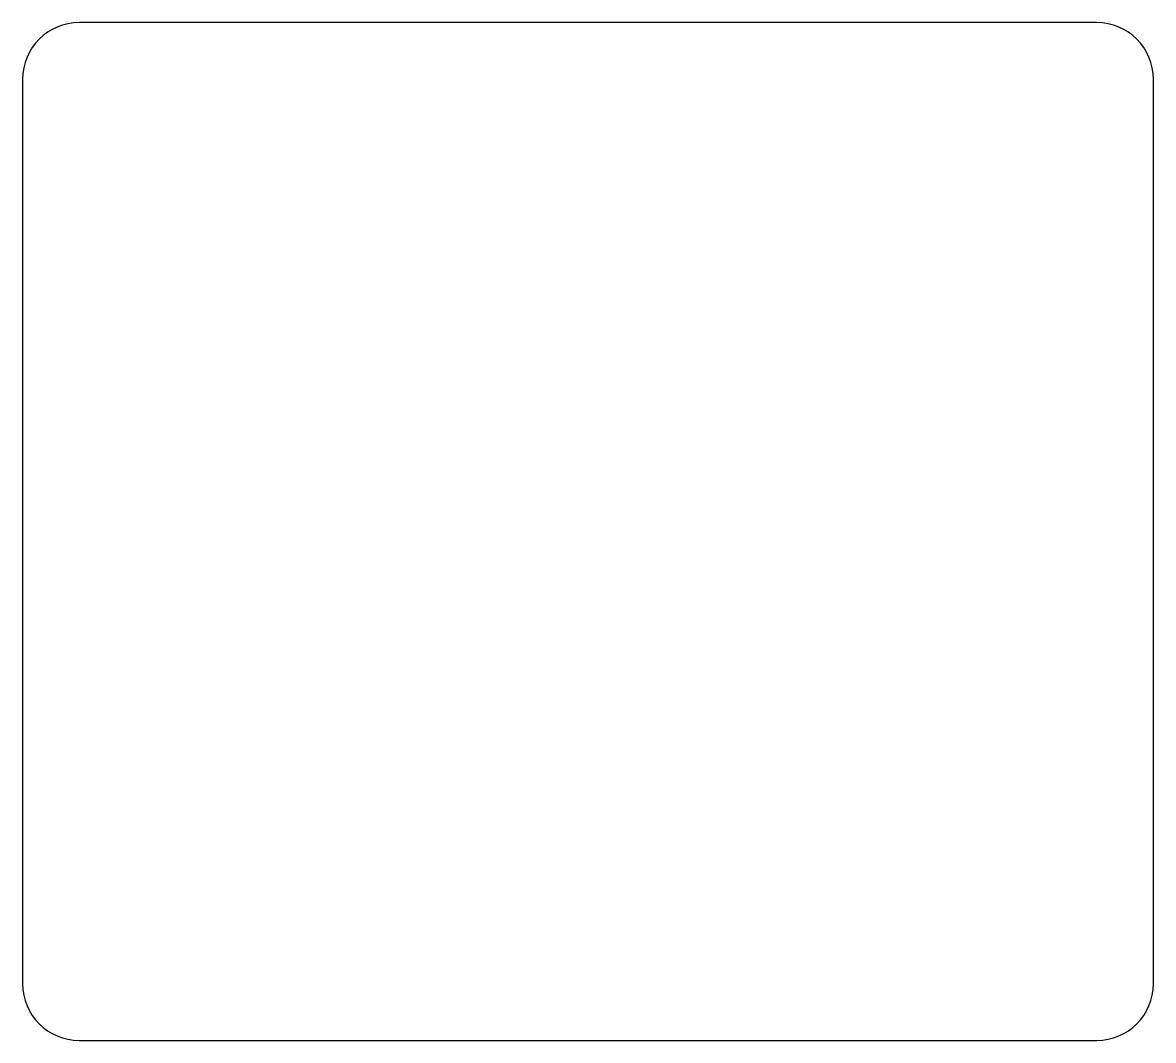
# Model space of a CAD drawing. Extents: x -45 to 55, y -45 to 45.
import ezdxf

# ---------------------------------------------------------------- set-up
doc = ezdxf.new("R2010")
doc.units = 0
doc.header["$MEASUREMENT"] = 0
doc.layers.add('VISIBLE', color=7, linetype='CONTINUOUS')

msp = doc.modelspace()

# ---------------------------------------------------------------- linework, layer by layer
at = {"layer": 'VISIBLE'}
for p, q in [((50, 45), (-40, 45)), ((-45, 40), (-45, -40)), ((55, -40), (55, 40)), ((-40, -45), (50, -45))]:
    msp.add_line(p, q, dxfattribs=at)
for centre, start, end in [((50, 40), 0, 90), ((-40, 40), 90, 180), ((-40, -40), 180, 270), ((50, -40), 270, 0)]:
    msp.add_arc(centre, 5, start, end, dxfattribs=at)

doc.saveas('drawing.dxf')
